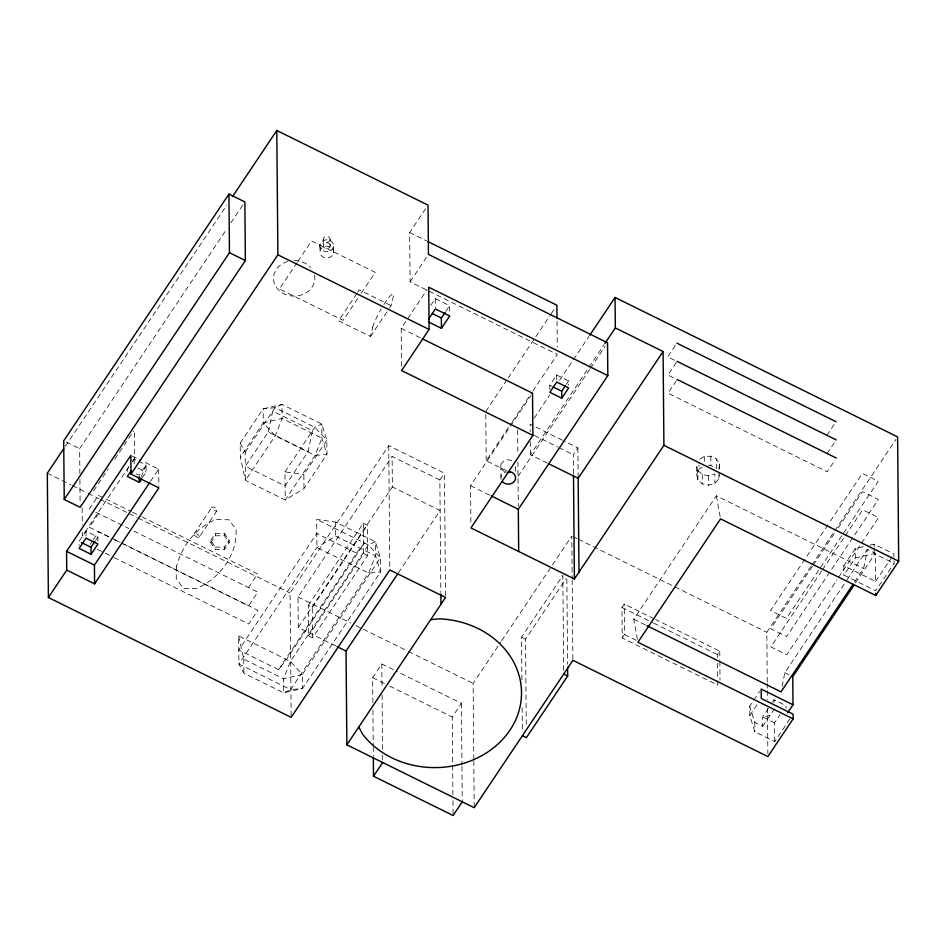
<?xml version="1.0" encoding="UTF-8"?>
<svg xmlns="http://www.w3.org/2000/svg" width="946" height="946" viewBox="0 0 946 946"><rect width="100%" height="100%" fill="white"/><g stroke="black" fill="none" stroke-linecap="round" stroke-linejoin="round"><path stroke-width="0.71" stroke-dasharray="4.73 3.55" d="M718.854 469.547L719.468 463.954L716.477 458.976L710.813 456.185L704.297 456.469L698.976 459.732L699.011 463.753M697.876 479.847L697.793 470.469L696.552 464.959L696.634 474.336L697.876 479.847L702.381 483.903L708.731 485.203L714.892 483.359L718.936 478.924L719.398 474.738M782.094 686.394L784.813 672.724L846.162 581.104M854.628 581.932L863.627 568.487L867.423 549.342L875.381 553.28L875.629 581.423L843.797 565.708L855.267 548.574L864.679 546.374M268.262 432.003L272.732 411.084L312.535 430.726L308.065 451.656L285.113 485.925L245.321 466.283L268.262 432.003L308.065 451.656M356.902 293.473L338.621 320.765L370.465 336.48L372.712 327.162M389.527 308.006L391.112 305.629L393.359 296.323A20.67 2.98 -60.3 0 0 383.225 305.617M141.356 477.009L146.086 465.018L138.92 461.482M696.634 474.336L699.059 469.121L699.023 465.101M65.333 446.287L226.792 205.152M79.854 473.603L79.63 448.688L226.78 228.932M230.895 222.795L243.217 204.383M93.595 490.844L108.317 468.861M114.856 459.094L133.658 431.009M89.22 509.078L98.396 495.373L131.293 511.609M128.999 466.484L82.397 536.075L82.361 531.853M132.263 461.601L134.722 457.935L134.474 429.791M97.923 541.207L97.887 536.985L85.956 531.096L79.062 541.372L79.109 545.594M128.786 467.123L127.261 469.405L127.296 473.627M132.617 461.412L134.143 459.117L137.726 460.891M98.561 513.548L89.373 527.265L110.256 537.565M90.308 544.293L92.602 540.864M93.358 539.728L98.715 531.723L110.552 537.576M95.593 540.414L97.887 536.985M142.326 477.765L146.145 472.054L146.086 465.018L139.204 475.294L134.427 472.941M150.556 481.266L158.691 469.121L142.231 460.998M297.103 262.55L279.437 288.944L343.114 320.363L359.173 296.37M297.907 261.344L311.565 240.958L375.243 272.389L359.977 295.176M240.201 443.071L263.154 408.802L281.979 404.403L321.77 424.056L326.831 440.221L326.949 454.293L303.997 488.574L285.243 499.996L245.44 480.355L240.319 457.143L240.201 443.071L245.191 452.212L245.44 480.355L275.274 435.799L282.097 418.475L281.979 404.403L275.026 407.655L263.154 408.802L263.272 422.874L240.319 457.143M245.191 452.212L275.026 407.655L314.829 427.296L326.831 440.221L303.879 474.502L303.997 488.574M194.214 533.698L211.999 507.139M357.694 292.29L359.279 289.914L391.112 305.629M199.133 537.316A3.063 1.348 33.8 0 0 196.307 533.792A3.063 1.348 33.8 0 0 194.58 535.424A3.063 1.348 33.8 0 0 199.133 537.316L216.918 510.757A3.063 1.348 33.8 0 0 214.092 507.222A3.063 1.348 33.8 0 0 212.365 508.865A3.063 1.348 33.8 0 0 216.918 510.757M532.799 391.112L557.336 354.478L410.091 281.802L409.653 232.55L425.617 208.711M210.733 540.308L215.333 533.449L224.521 533.426L229.109 540.249L229.133 542.602L224.545 549.449L215.357 549.472L210.757 542.649L210.733 540.308L215.333 547.131L215.357 549.472M210.757 542.649L215.345 535.791L215.333 533.449M224.545 549.449L224.521 547.107L229.109 540.249M370.465 336.48L388.735 309.188M410.091 281.802L426.847 256.768M284.994 471.853L314.829 427.296L321.77 424.056L321.888 438.128L326.949 454.293L315.065 455.44L275.274 435.799L263.272 422.874L282.097 418.475L321.888 438.128L315.065 455.44L285.243 499.996L284.994 471.853L303.879 474.502M401.518 366.197L401.199 328.345L427.107 289.642M430.785 305.333L435.29 298.605L449.622 305.676L449.681 313.043M248.408 587.655L257.584 573.938L141.817 516.8M445.862 311.281L449.622 305.676M291.132 715.874L290.055 593.036L388.735 445.661L444.454 473.166L445.542 597.47M335.712 645.929L298.286 627.446L298.014 596.961L392.105 456.445L439.866 480.012L440.848 592.598M308.29 605.416L363.37 523.162L367.344 525.125L367.616 555.621L312.535 637.876L308.562 635.901L308.29 605.416L312.275 607.379L312.535 637.876M298.286 627.446L392.377 486.93L392.105 456.445M312.275 607.379L367.344 525.125M278.573 669.65L356.607 553.126L364.435 542.98L286.413 659.504L278.573 669.65L238.782 650.008L316.804 533.485L356.607 553.126M308.562 635.901L363.631 553.658L363.37 523.162M439.866 480.012L444.454 473.166M485.759 411.475L507.363 379.216M508.168 378.01L534.975 337.982M535.791 336.764L550.406 314.935M551.222 313.717L554.462 308.869M398.408 572.827L440.127 510.509L392.377 486.93M506.571 470.777L486.197 460.726L511.538 422.874M512.354 421.644L531.983 392.342M470.883 522.097L470.564 485.7L509.693 427.261M510.509 426.043L530.895 395.605M549.803 389.516L549.768 385.294L556.65 375.006L568.593 380.895L568.629 385.117M534.23 418.167L549.744 395.002M559.535 380.363L572.602 360.852M573.418 359.634L588.932 336.469M566.299 384.324L568.593 380.895M372.854 702.712L372.641 677.714L381.817 664.009L394.86 670.454M547.273 463.079L530.41 454.754L604.116 344.687M518.03 476.441L589.63 369.508M590.446 368.29L605.085 346.425M573.477 473.698L573.311 454.683L577.9 447.836L563.71 440.824M675.349 345.432L667.699 356.855L676.91 361.396M676.272 362.46L667.852 375.03L675.751 378.92M473.792 759.437L473.118 683.39L500.895 641.908M501.711 640.69L551.542 566.287M552.358 565.058L571.798 536.015L572.176 578.432M676.425 380.635L668.018 393.205L827.206 471.782L834.845 460.347M452.909 794.924L452.235 717.009L461.412 703.292L396.173 671.092M521.908 679.855L521.542 637.214L562.846 575.523L563.686 671.092M526.26 724.447L525.527 639.177L566.015 578.704M717.695 680.753L717.742 685.105L622.22 637.971L621.96 607.474L624.254 604.056L654.348 618.909M637.403 639.378L633.761 619.192L716.382 495.81L863.627 568.487M622.22 637.971L624.514 634.541L624.254 604.056M826.887 435.42L835.294 422.862M827.041 453.595L835.46 441.037M717.494 657.529L717.47 654.62L719.764 651.191L655.649 619.547M827.904 524.841L770.529 610.525L786.445 618.377L878.243 481.289L862.326 473.438L828.72 523.623M767.241 681.983L766.804 632.271L810.959 566.335M811.774 565.117L895.98 439.358M812.484 566.276L770.683 628.7L786.611 636.552L878.396 499.464L862.48 491.613L836.252 530.777M813.3 565.046L835.436 532.007M821.66 570.982L770.848 646.875L786.765 654.738L836.938 579.803M822.476 569.764L844.612 536.713M845.428 535.495L862.646 509.788L878.562 517.639L837.754 578.585M789.886 718.972L774.739 741.593L754.837 731.778L749.788 715.602L749.705 706.224L752.981 701.329M753.796 700.099L759.532 691.538M749.788 715.602L757.983 703.363M870.06 545.121L874.092 544.175L893.982 554.001L894.065 563.378L875.712 590.801L843.867 575.085L855.35 557.951L855.267 548.574M846.977 579.886L867.423 549.342M768.365 708.377L762.63 716.938L762.713 726.327L754.754 722.389L749.705 706.224M772.468 702.251L774.112 699.803L786.043 705.704L786.067 708.377M855.491 582.973L875.381 553.28M762.713 726.327L774.195 709.193M774.739 741.593L774.573 722.839L780.119 714.537M875.629 581.423L893.982 554.001M699.059 469.121L702.251 467.158M238.652 635.937L243.772 659.149L283.575 678.79L302.389 674.403L290.398 661.467L238.652 635.937L238.9 664.08L290.635 689.61L368.668 573.087L375.491 555.775L335.688 536.134L316.934 547.557L238.9 664.08L243.891 673.221L283.694 692.862L302.519 688.475L380.54 571.952L380.422 557.88L375.361 541.703L335.57 522.062L316.685 519.413L316.934 547.557L368.668 573.087L380.54 571.952L375.491 555.775L375.361 541.703L368.42 544.943L290.398 661.467L283.575 678.79L283.694 692.862L290.635 689.61L302.519 688.475L302.389 674.403L380.422 557.88L368.42 544.943L316.685 519.413M697.793 470.469L702.299 474.514L708.649 475.826L714.821 473.97L714.892 483.359M855.35 557.951L874.175 553.564L894.065 563.378M770.056 715.353L762.63 716.938L774.573 722.839M708.282 465.68L710.895 465.562L716.56 468.353L716.477 458.976M215.345 535.791L224.533 535.767L229.133 542.602M215.333 547.131L224.521 547.107M409.653 232.55L426.717 240.97M549.768 385.294L552.157 386.465M401.199 328.345L420.887 338.065M562.421 440.186L530.15 424.257L530.209 431.518M534.443 435.503L557.762 447.009M559.062 447.647L573.311 454.683M470.564 485.7L489.922 495.255M573.122 536.666L577.072 538.617M578.396 539.267L766.804 632.271M784.813 672.724L789.354 674.971M621.96 607.474L652.314 622.456M653.615 623.107L717.47 654.62M633.761 619.192L645.598 625.034M624.514 634.541L636.291 640.347M363.631 553.658L367.616 555.621M521.542 637.214L525.527 639.177M132.109 455.996L140.966 460.371M137.785 467.927L146.145 472.054M66.161 442.042L79.63 448.688M132.606 512.259L140.493 516.149M47.3 473.213L71.045 484.931M72.369 485.582L86.878 492.748M88.203 493.398L98.751 498.613M100.075 499.263L127.781 512.933M129.094 513.583L137.016 517.497M138.329 518.148L290.055 593.036M298.014 596.961L350.682 622.953M355.944 625.554L407.3 650.895M408.613 651.546L473.118 683.39M95.794 512.33L128.822 528.483M133.954 531.155L257.75 592.125L248.561 605.83L123.406 544.056M111.876 538.215L119.764 542.117M121.076 542.768L257.903 610.3L248.727 624.005L114.442 557.726M114.182 539.504L122.081 543.406M372.641 677.714L384.383 683.509M389.598 686.087L452.235 717.009M97.403 549.319L103.954 552.547M105.266 553.197L113.13 557.076M716.382 495.81L720.284 517.438M874.092 544.175L874.116 546.859M874.128 548.195L874.175 553.564M843.797 565.708L843.867 575.085M774.112 699.803L774.135 702.488M767.253 683.45L767.301 689.303M767.312 690.757L767.395 699.532M767.466 708.306L767.868 753.643M754.754 722.389L754.837 731.778M719.468 463.954L719.551 473.343M718.889 473.568L718.936 478.924M719.764 651.191L719.847 659.906M719.859 661.36L720.024 680.233M717.541 663.335L717.683 679.299M710.813 456.185L710.895 465.562M708.649 475.826L708.731 485.203M704.297 456.469L704.368 464.51M702.299 474.514L702.381 483.903M577.9 447.836L578.16 476.867M572.188 579.886L572.886 660.32M566.843 578.964L567.588 664.234M557.04 321.167L557.265 347.241M556.65 375.006L556.697 380.635M530.304 441.687L530.41 454.754M522.157 707.785L522.358 731.305M517.628 430.087L517.84 454.707M517.9 461.955L518.29 506.417M515.452 471.321L515.416 466.922A7.355 6.315 -0.5 0 1 514.494 469.263M500.836 465.314L500.942 477.044M485.783 414.372L486.197 460.726M473.804 760.891L474.206 807.695M461.412 703.292L461.944 765.042M461.955 766.508L462.275 801.794M452.957 800.801L453.075 814.033M435.29 298.605L435.373 307.45M388.735 445.661L389.823 569.965M381.817 664.009L382.018 687.529M382.089 694.884L382.562 749.279M382.61 755.156L382.669 761.045M372.925 710.068L373.232 745.353M373.244 746.82L373.315 755.641M333.595 246.48A6.894 5.936 -0.5 0 1 322.551 250.442A6.894 5.936 -0.5 0 1 324.1 240.249A6.894 5.936 -0.5 0 1 333.595 246.48L333.642 252.83A6.894 5.936 -0.5 0 1 322.61 256.792A6.894 5.936 -0.5 0 1 324.159 246.599A6.894 5.936 -0.5 0 1 333.642 252.83M335.57 522.062L335.688 536.134M330.142 239.362A3.453 2.968 -0.5 0 1 324.975 241.94A3.453 2.968 -0.5 0 1 324.963 236.807A3.453 2.968 -0.5 0 1 330.142 239.362L330.201 245.712A3.453 2.968 -0.5 0 1 325.022 248.301A3.453 2.968 -0.5 0 1 325.022 243.157A3.453 2.968 -0.5 0 1 330.201 245.712M323.248 239.385L323.296 245.735M319.914 244.967L319.961 251.317M243.772 659.149L243.891 673.221M224.521 533.426L224.533 535.767M158.691 469.121L158.845 486.445M134.143 459.117L134.202 466.153M85.956 531.096L86.003 536.725M82.148 507.931L82.302 524.817M79.902 479.468L80.114 504.384M314.521 275.002A20.67 17.773 -0.5 0 1 298.96 295.601A20.67 17.773 -0.5 0 1 274.328 283.268A20.67 17.773 -0.5 0 1 287.56 261.498M294.206 260.54A20.67 17.773 -0.5 0 1 310.595 267.446M372.712 327.162A20.67 2.98 -60.3 0 1 381.155 309.046M501.132 479.504A7.355 6.315 -0.5 0 1 506.323 471.747M504.455 471.605A7.355 6.315 -0.5 0 1 501.758 462.984A7.355 6.315 -0.5 0 1 511.798 460.643M176.5 566.524L176.228 578.42L183.193 588.317L196.65 588.495C219.271 578.763 237.505 554.935 236.051 529.665L229.086 519.768L215.629 519.591C195.952 527.679 181.656 546.126 176.5 566.524"/><path stroke-width="1.42" d="M140.836 478.333L139.263 482.33L127.32 476.441L131.151 470.73M228.944 194.072L63.713 440.824L64.222 499.464L80.15 507.316L245.381 260.564L244.86 201.924L228.944 194.072L229.452 252.7L64.222 499.464M63.689 448.735L47.3 473.213L48.388 597.517L291.143 717.34L389.823 569.965L445.542 597.47L346.863 744.833L474.206 807.695L572.886 660.32L767.892 756.563L793.138 718.865L793.091 714.183L761.258 698.467L761.175 689.078L793.008 704.794L787.663 712.799M232.527 196.591L276.788 130.489L428.018 205.14L428.443 254.391L607.533 342.783L607.817 375.609L518.313 509.279L518.68 551.494M66.575 551.341L130.832 455.369L130.997 474.135L158.857 487.888L94.6 583.848L66.74 570.095L66.575 551.341L94.434 565.081L94.6 583.848M48.388 597.517L66.74 570.095M130.997 474.135L277.876 254.793L276.788 130.489M91.064 554.297L97.958 544.021L86.015 538.132L79.133 548.408L91.064 554.297L91.005 547.261L94.837 541.55M141.557 478.901L139.263 482.33L139.216 476.701M94.434 565.081L149.752 482.484M428.621 319.015L435.385 308.916L449.705 315.988L441.451 328.333L428.42 321.9M607.817 375.609L428.727 287.217L429.106 329.433L401.565 370.56L532.894 435.385L470.931 527.915L574.399 578.987L663.903 445.33L663.087 351.51L615.326 327.943L615.054 297.458L897.612 436.91L898.7 561.215L875.748 595.495L720.545 518.881L637.923 642.263L793.138 718.865M441.451 328.333L441.356 318.01L445.117 312.405M346.863 744.833L346.035 651.025L397.58 574.045M589.748 335.251L615.054 297.458M561.77 398.219L568.652 387.931L556.709 382.042L549.827 392.33L561.77 398.219L561.711 391.183L565.531 385.471M604.908 343.493L615.326 327.943M462.275 801.794L453.087 815.511L373.493 776.217L382.681 762.511M578.987 572.129L578.172 478.321L663.087 351.51M567.612 667.178L567.683 676L526.378 737.679L522.405 735.716M852.996 584.368L781.018 691.869L646.91 625.684M853.907 585.349L792.772 676.65L793.008 704.794M430.69 619.642L439.441 618.826A86.571 74.438 -0.5 0 1 509.941 730.182A86.571 74.438 -0.5 0 1 362.377 733.907L358.794 727.001M676.875 343.15L836.063 421.715M677.04 361.325L836.217 439.89M428.03 241.62L556.898 305.227L557.017 318.27M677.194 379.5L836.382 458.065M432.239 313.516L441.356 318.01M553.351 387.056L561.711 391.183M277.876 254.793L429.106 329.433M663.903 445.33L898.7 561.215M422.212 338.715L532.527 393.169L532.894 435.385M229.452 252.7L245.381 260.564M548.562 463.706L578.172 478.321M491.211 495.893L518.313 509.279M563.71 674.025L567.683 676M337.001 646.567L346.035 651.025M81.451 542.555L91.005 547.261M875.736 593.142L875.748 595.495M573.489 475.164L574.399 578.987M440.86 594.064L440.954 604.317M373.327 757.107L373.493 776.217M509.185 471.581A7.355 6.315 -0.5 0 1 514.6 480.994A7.355 6.315 -0.5 0 1 502.397 481.715M510.036 472.22A7.355 6.315 -0.5 0 1 507.174 472.385"/></g></svg>
